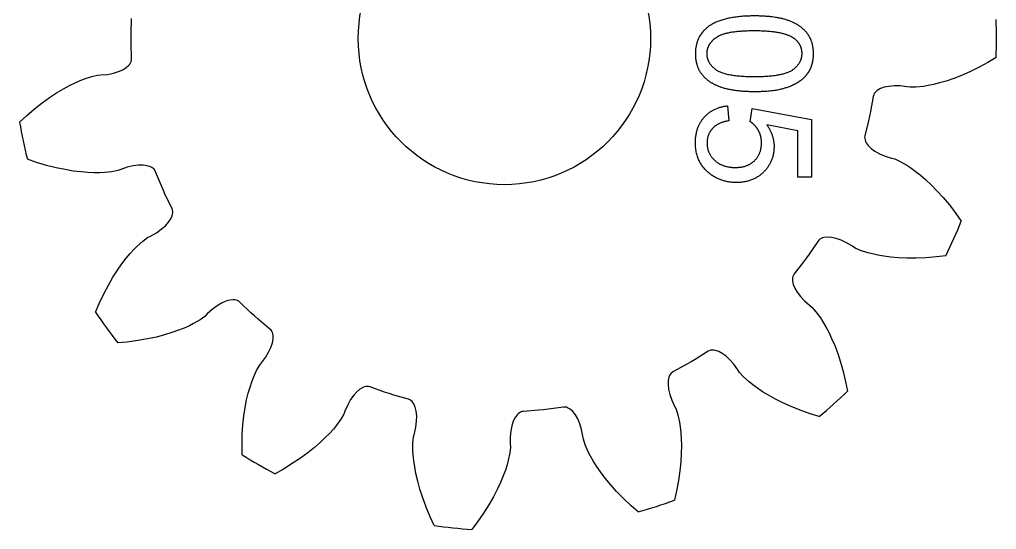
# Model space of a CAD drawing. Header units: millimetres. Extents: x 10 to 192, y -91 to 170.
# Drawn here: x 118.12 to 135, y 149.52 to 158.33 of the extents above; entities that cross this region are included whole.
import ezdxf

# ---------------------------------------------------------------- set-up
doc = ezdxf.new("R2010")
doc.units = ezdxf.units.MM
doc.layers.add('Sketch plane 01', color=7, linetype='Continuous')

msp = doc.modelspace()

# ---------------------------------------------------------------- linework, layer by layer
at = {"layer": 'Sketch plane 01'}
for p, q in [((120.051, 158.084), (120.059, 158.348)), ((120.051, 158.084), (120.059, 158.348)), ((120.05, 158), (120.051, 158.084)), ((120.05, 158), (120.051, 158.084)), ((120.051, 157.916), (120.05, 158)), ((120.051, 157.916), (120.05, 158)), ((120.059, 157.652), (120.051, 157.916)), ((120.059, 157.652), (120.051, 157.916)), ((120.052, 157.602), (120.058, 157.624)), ((120.052, 157.602), (120.058, 157.624)), ((120.058, 157.624), (120.059, 157.652)), ((120.058, 157.624), (120.059, 157.652)), ((134.994, 157.672), (134.853, 157.588)), ((134.994, 157.672), (134.853, 157.588)), ((119.834, 157.428), (119.908, 157.46)), ((119.834, 157.428), (119.908, 157.46)), ((119.908, 157.46), (119.968, 157.497)), ((119.908, 157.46), (119.968, 157.497)), ((119.968, 157.497), (120.013, 157.537)), ((119.968, 157.497), (120.013, 157.537)), ((120.013, 157.537), (120.029, 157.559)), ((120.013, 157.537), (120.029, 157.559)), ((120.029, 157.559), (120.043, 157.58)), ((120.029, 157.559), (120.043, 157.58)), ((120.043, 157.58), (120.052, 157.602)), ((120.043, 157.58), (120.052, 157.602)), ((134.692, 157.501), (134.54, 157.426)), ((134.692, 157.501), (134.54, 157.426)), ((134.853, 157.588), (134.692, 157.501)), ((134.853, 157.588), (134.692, 157.501)), ((119.171, 157.275), (119.248, 157.305)), ((119.171, 157.275), (119.248, 157.305)), ((119.248, 157.305), (119.372, 157.345)), ((119.248, 157.305), (119.372, 157.345)), ((119.248, 157.305), (119.248, 157.305)), ((119.372, 157.345), (119.471, 157.367)), ((119.372, 157.345), (119.471, 157.367)), ((119.471, 157.367), (119.528, 157.37)), ((119.471, 157.367), (119.528, 157.37)), ((119.528, 157.37), (119.644, 157.381)), ((119.528, 157.37), (119.644, 157.381)), ((119.644, 157.381), (119.746, 157.401)), ((119.644, 157.381), (119.746, 157.401)), ((119.746, 157.401), (119.834, 157.428)), ((119.746, 157.401), (119.834, 157.428)), ((134.261, 157.31), (134.133, 157.266)), ((134.261, 157.31), (134.133, 157.266)), ((134.396, 157.362), (134.261, 157.31)), ((134.396, 157.362), (134.261, 157.31)), ((134.54, 157.426), (134.396, 157.362)), ((134.54, 157.426), (134.396, 157.362)), ((118.765, 157.061), (118.881, 157.131)), ((118.765, 157.061), (118.881, 157.131)), ((118.881, 157.131), (118.986, 157.188)), ((118.881, 157.131), (118.986, 157.188)), ((118.986, 157.188), (119.083, 157.236)), ((118.986, 157.188), (119.083, 157.236)), ((119.083, 157.236), (119.171, 157.275)), ((119.083, 157.236), (119.171, 157.275)), ((132.994, 157.134), (132.942, 157.104)), ((132.994, 157.134), (132.942, 157.104)), ((133.06, 157.158), (132.994, 157.134)), ((133.06, 157.158), (132.994, 157.134)), ((133.139, 157.174), (133.06, 157.158)), ((133.139, 157.174), (133.06, 157.158)), ((133.231, 157.182), (133.139, 157.174)), ((133.231, 157.182), (133.139, 157.174)), ((133.335, 157.18), (133.231, 157.182)), ((133.335, 157.18), (133.231, 157.182)), ((133.45, 157.167), (133.335, 157.18)), ((133.45, 157.167), (133.335, 157.18)), ((133.507, 157.158), (133.45, 157.167)), ((133.507, 157.158), (133.45, 157.167)), ((133.609, 157.159), (133.507, 157.158)), ((133.609, 157.159), (133.507, 157.158)), ((133.738, 157.172), (133.609, 157.159)), ((133.738, 157.172), (133.609, 157.159)), ((133.82, 157.186), (133.738, 157.172)), ((133.82, 157.186), (133.738, 157.172)), ((133.914, 157.205), (133.82, 157.186)), ((133.914, 157.205), (133.82, 157.186)), ((134.018, 157.232), (133.914, 157.205)), ((134.018, 157.232), (133.914, 157.205)), ((134.133, 157.266), (134.018, 157.232)), ((134.133, 157.266), (134.018, 157.232)), ((118.516, 156.89), (118.644, 156.982)), ((118.516, 156.89), (118.644, 156.982)), ((118.644, 156.982), (118.765, 157.061)), ((118.644, 156.982), (118.765, 157.061)), ((132.872, 157.001), (132.826, 156.741)), ((132.872, 157.001), (132.826, 156.741)), ((132.88, 157.028), (132.872, 157.001)), ((132.88, 157.028), (132.872, 157.001)), ((132.89, 157.048), (132.88, 157.028)), ((132.89, 157.048), (132.88, 157.028)), ((132.904, 157.068), (132.89, 157.048)), ((132.904, 157.068), (132.89, 157.048)), ((132.921, 157.086), (132.904, 157.068)), ((132.921, 157.086), (132.904, 157.068)), ((132.942, 157.104), (132.921, 157.086)), ((132.942, 157.104), (132.921, 157.086)), ((118.244, 156.667), (118.383, 156.785)), ((118.244, 156.667), (118.383, 156.785)), ((118.383, 156.785), (118.516, 156.89)), ((118.383, 156.785), (118.516, 156.89)), ((130.356, 156.837), (130.378, 156.579)), ((130.747, 156.563), (130.777, 156.793)), ((130.777, 156.793), (131.804, 156.6)), ((118.124, 156.555), (118.244, 156.667)), ((118.124, 156.555), (118.244, 156.667)), ((132.809, 156.659), (132.791, 156.577)), ((132.809, 156.659), (132.791, 156.577)), ((132.826, 156.741), (132.809, 156.659)), ((132.826, 156.741), (132.809, 156.659)), ((131.569, 156.403), (131.032, 156.511)), ((131.804, 156.6), (131.804, 155.606)), ((132.791, 156.577), (132.727, 156.32)), ((132.791, 156.577), (132.727, 156.32)), ((131.569, 155.606), (131.569, 156.403)), ((132.727, 156.32), (132.723, 156.293)), ((132.727, 156.32), (132.723, 156.293)), ((132.723, 156.293), (132.724, 156.27)), ((132.723, 156.293), (132.724, 156.27)), ((132.724, 156.27), (132.729, 156.247)), ((132.724, 156.27), (132.729, 156.247)), ((132.729, 156.247), (132.737, 156.223)), ((132.729, 156.247), (132.737, 156.223)), ((132.737, 156.223), (132.749, 156.199)), ((132.737, 156.223), (132.749, 156.199)), ((132.749, 156.199), (132.785, 156.15)), ((132.749, 156.199), (132.785, 156.15)), ((132.785, 156.15), (132.836, 156.101)), ((132.785, 156.15), (132.836, 156.101)), ((132.836, 156.101), (132.901, 156.054)), ((132.836, 156.101), (132.901, 156.054)), ((132.901, 156.054), (132.982, 156.01)), ((132.901, 156.054), (132.982, 156.01)), ((132.982, 156.01), (133.078, 155.969)), ((132.982, 156.01), (133.078, 155.969)), ((133.078, 155.969), (133.188, 155.934)), ((133.078, 155.969), (133.188, 155.934)), ((118.416, 155.86), (118.26, 155.913)), ((118.416, 155.86), (118.26, 155.913)), ((118.591, 155.808), (118.416, 155.86)), ((118.591, 155.808), (118.416, 155.86)), ((118.755, 155.767), (118.591, 155.808)), ((118.755, 155.767), (118.591, 155.808)), ((119.985, 155.777), (119.875, 155.74)), ((119.985, 155.777), (119.875, 155.74)), ((120.086, 155.8), (119.985, 155.777)), ((120.086, 155.8), (119.985, 155.777)), ((120.177, 155.812), (120.086, 155.8)), ((120.177, 155.812), (120.086, 155.8)), ((120.258, 155.812), (120.177, 155.812)), ((120.258, 155.812), (120.177, 155.812)), ((120.328, 155.803), (120.258, 155.812)), ((120.328, 155.803), (120.258, 155.812)), ((120.385, 155.784), (120.328, 155.803)), ((120.385, 155.784), (120.328, 155.803)), ((120.409, 155.771), (120.385, 155.784)), ((120.409, 155.771), (120.385, 155.784)), ((120.43, 155.757), (120.409, 155.771)), ((120.43, 155.757), (120.409, 155.771)), ((133.188, 155.934), (133.244, 155.919)), ((133.188, 155.934), (133.244, 155.919)), ((133.244, 155.919), (133.336, 155.877)), ((133.244, 155.919), (133.336, 155.877)), ((133.336, 155.877), (133.449, 155.812)), ((133.336, 155.877), (133.449, 155.812)), ((133.449, 155.812), (133.518, 155.767)), ((133.449, 155.812), (133.518, 155.767)), ((118.91, 155.735), (118.755, 155.767)), ((118.91, 155.735), (118.755, 155.767)), ((119.052, 155.711), (118.91, 155.735)), ((119.052, 155.711), (118.91, 155.735)), ((119.186, 155.695), (119.052, 155.711)), ((119.186, 155.695), (119.052, 155.711)), ((119.306, 155.685), (119.186, 155.695)), ((119.306, 155.685), (119.186, 155.695)), ((119.414, 155.681), (119.306, 155.685)), ((119.414, 155.681), (119.306, 155.685)), ((119.51, 155.682), (119.414, 155.681)), ((119.51, 155.682), (119.414, 155.681)), ((119.592, 155.685), (119.51, 155.682)), ((119.592, 155.685), (119.51, 155.682)), ((119.721, 155.699), (119.592, 155.685)), ((119.721, 155.699), (119.592, 155.685)), ((119.821, 155.72), (119.721, 155.699)), ((119.821, 155.72), (119.721, 155.699)), ((119.875, 155.74), (119.821, 155.72)), ((119.875, 155.74), (119.821, 155.72)), ((120.448, 155.741), (120.43, 155.757)), ((120.448, 155.741), (120.43, 155.757)), ((120.462, 155.723), (120.448, 155.741)), ((120.462, 155.723), (120.448, 155.741)), ((120.475, 155.698), (120.462, 155.723)), ((120.475, 155.698), (120.462, 155.723)), ((120.574, 155.454), (120.475, 155.698)), ((120.574, 155.454), (120.475, 155.698)), ((131.804, 155.606), (131.569, 155.606)), ((133.518, 155.767), (133.596, 155.711)), ((133.518, 155.767), (133.596, 155.711)), ((133.596, 155.711), (133.681, 155.644)), ((133.596, 155.711), (133.681, 155.644)), ((133.681, 155.644), (133.772, 155.566)), ((133.681, 155.644), (133.772, 155.566)), ((120.608, 155.377), (120.574, 155.454)), ((120.608, 155.377), (120.574, 155.454)), ((133.772, 155.566), (133.871, 155.474)), ((133.772, 155.566), (133.871, 155.474)), ((133.871, 155.474), (133.972, 155.371)), ((133.871, 155.474), (133.972, 155.371)), ((120.642, 155.3), (120.608, 155.377)), ((120.642, 155.3), (120.608, 155.377)), ((120.758, 155.062), (120.642, 155.3)), ((120.758, 155.062), (120.642, 155.3)), ((133.972, 155.371), (134.078, 155.254)), ((133.972, 155.371), (134.078, 155.254)), ((134.078, 155.254), (134.187, 155.124)), ((134.078, 155.254), (134.187, 155.124)), ((134.187, 155.124), (134.298, 154.979)), ((134.187, 155.124), (134.298, 154.979)), ((120.737, 154.884), (120.762, 154.939)), ((120.737, 154.884), (120.762, 154.939)), ((120.767, 155.036), (120.758, 155.062)), ((120.767, 155.036), (120.758, 155.062)), ((120.762, 154.939), (120.768, 154.965)), ((120.762, 154.939), (120.768, 154.965)), ((120.771, 155.014), (120.767, 155.036)), ((120.771, 155.014), (120.767, 155.036)), ((120.768, 154.965), (120.772, 154.99)), ((120.768, 154.965), (120.772, 154.99)), ((120.772, 154.99), (120.771, 155.014)), ((120.772, 154.99), (120.771, 155.014)), ((134.298, 154.979), (134.393, 154.845)), ((134.298, 154.979), (134.393, 154.845)), ((120.573, 154.706), (120.643, 154.766)), ((120.573, 154.706), (120.643, 154.766)), ((120.643, 154.766), (120.698, 154.825)), ((120.643, 154.766), (120.698, 154.825)), ((120.698, 154.825), (120.737, 154.884)), ((120.698, 154.825), (120.737, 154.884)), ((120.336, 154.562), (120.387, 154.588)), ((120.336, 154.562), (120.387, 154.588)), ((120.387, 154.588), (120.488, 154.646)), ((120.387, 154.588), (120.488, 154.646)), ((120.488, 154.646), (120.573, 154.706)), ((120.488, 154.646), (120.573, 154.706)), ((120.158, 154.415), (120.254, 154.502)), ((120.158, 154.415), (120.254, 154.502)), ((120.254, 154.502), (120.336, 154.562)), ((120.254, 154.502), (120.336, 154.562)), ((131.915, 154.496), (131.767, 154.277)), ((131.915, 154.496), (131.767, 154.277)), ((131.933, 154.517), (131.915, 154.496)), ((131.933, 154.517), (131.915, 154.496)), ((131.95, 154.532), (131.933, 154.517)), ((131.95, 154.532), (131.933, 154.517)), ((131.971, 154.544), (131.95, 154.532)), ((131.971, 154.544), (131.95, 154.532)), ((131.994, 154.554), (131.971, 154.544)), ((131.994, 154.554), (131.971, 154.544)), ((132.02, 154.561), (131.994, 154.554)), ((132.02, 154.561), (131.994, 154.554)), ((132.08, 154.567), (132.02, 154.561)), ((132.08, 154.567), (132.02, 154.561)), ((132.15, 154.562), (132.08, 154.567)), ((132.15, 154.562), (132.08, 154.567)), ((132.229, 154.545), (132.15, 154.562)), ((132.229, 154.545), (132.15, 154.562)), ((132.316, 154.515), (132.229, 154.545)), ((132.316, 154.515), (132.229, 154.545)), ((132.411, 154.471), (132.316, 154.515)), ((132.411, 154.471), (132.316, 154.515)), ((132.511, 154.412), (132.411, 154.471)), ((132.511, 154.412), (132.411, 154.471)), ((119.966, 154.203), (120.035, 154.285)), ((119.966, 154.203), (120.035, 154.285)), ((120.035, 154.285), (120.1, 154.356)), ((120.035, 154.285), (120.1, 154.356)), ((120.1, 154.356), (120.158, 154.415)), ((120.1, 154.356), (120.158, 154.415)), ((131.767, 154.277), (131.718, 154.209)), ((131.767, 154.277), (131.718, 154.209)), ((132.559, 154.381), (132.511, 154.412)), ((132.559, 154.381), (132.511, 154.412)), ((132.652, 154.34), (132.559, 154.381)), ((132.652, 154.34), (132.559, 154.381)), ((132.776, 154.3), (132.652, 154.34)), ((132.776, 154.3), (132.652, 154.34)), ((132.856, 154.279), (132.776, 154.3)), ((132.856, 154.279), (132.776, 154.3)), ((132.949, 154.259), (132.856, 154.279)), ((132.949, 154.259), (132.856, 154.279)), ((133.056, 154.24), (132.949, 154.259)), ((133.056, 154.24), (132.949, 154.259)), ((119.815, 153.996), (119.893, 154.107)), ((119.815, 153.996), (119.893, 154.107)), ((119.893, 154.107), (119.966, 154.203)), ((119.893, 154.107), (119.966, 154.203)), ((131.668, 154.141), (131.506, 153.933)), ((131.668, 154.141), (131.506, 153.933)), ((131.718, 154.209), (131.668, 154.141)), ((131.718, 154.209), (131.668, 154.141)), ((133.175, 154.224), (133.056, 154.24)), ((133.175, 154.224), (133.056, 154.24)), ((133.31, 154.213), (133.175, 154.224)), ((133.31, 154.213), (133.175, 154.224)), ((133.454, 154.206), (133.31, 154.213)), ((133.454, 154.206), (133.31, 154.213)), ((133.611, 154.205), (133.454, 154.206)), ((133.611, 154.205), (133.454, 154.206)), ((133.781, 154.212), (133.611, 154.205)), ((133.781, 154.212), (133.611, 154.205)), ((133.963, 154.226), (133.781, 154.212)), ((133.963, 154.226), (133.781, 154.212)), ((134.126, 154.246), (133.963, 154.226)), ((134.126, 154.246), (133.963, 154.226)), ((119.737, 153.875), (119.815, 153.996)), ((119.737, 153.875), (119.815, 153.996)), ((131.506, 153.933), (131.491, 153.909)), ((131.506, 153.933), (131.491, 153.909)), ((119.658, 153.739), (119.737, 153.875)), ((119.658, 153.739), (119.737, 153.875)), ((131.477, 153.865), (131.475, 153.84)), ((131.477, 153.865), (131.475, 153.84)), ((131.475, 153.84), (131.477, 153.813)), ((131.475, 153.84), (131.477, 153.813)), ((131.483, 153.888), (131.477, 153.865)), ((131.483, 153.888), (131.477, 153.865)), ((131.477, 153.813), (131.489, 153.753)), ((131.477, 153.813), (131.489, 153.753)), ((131.491, 153.909), (131.483, 153.888)), ((131.491, 153.909), (131.483, 153.888)), ((131.489, 153.753), (131.515, 153.688)), ((131.489, 153.753), (131.515, 153.688)), ((119.5, 153.424), (119.579, 153.589)), ((119.5, 153.424), (119.579, 153.589)), ((119.579, 153.589), (119.658, 153.739)), ((119.579, 153.589), (119.658, 153.739)), ((131.515, 153.688), (131.556, 153.619)), ((131.515, 153.688), (131.556, 153.619)), ((131.556, 153.619), (131.612, 153.545)), ((131.556, 153.619), (131.612, 153.545)), ((119.436, 153.273), (119.5, 153.424)), ((119.436, 153.273), (119.5, 153.424)), ((121.614, 153.429), (121.535, 153.382)), ((121.614, 153.429), (121.535, 153.382)), ((121.688, 153.463), (121.614, 153.429)), ((121.688, 153.463), (121.614, 153.429)), ((121.755, 153.482), (121.688, 153.463)), ((121.755, 153.482), (121.688, 153.463)), ((121.815, 153.488), (121.755, 153.482)), ((121.815, 153.488), (121.755, 153.482)), ((121.842, 153.487), (121.815, 153.488)), ((121.842, 153.487), (121.815, 153.488)), ((121.867, 153.482), (121.842, 153.487)), ((121.867, 153.482), (121.842, 153.487)), ((121.89, 153.474), (121.867, 153.482)), ((121.89, 153.474), (121.867, 153.482)), ((121.91, 153.464), (121.89, 153.474)), ((121.91, 153.464), (121.89, 153.474)), ((121.932, 153.447), (121.91, 153.464)), ((121.932, 153.447), (121.91, 153.464)), ((122.122, 153.263), (121.932, 153.447)), ((122.122, 153.263), (121.932, 153.447)), ((131.612, 153.545), (131.683, 153.469)), ((131.612, 153.545), (131.683, 153.469)), ((131.683, 153.469), (131.77, 153.392)), ((131.683, 153.469), (131.77, 153.392)), ((121.367, 153.241), (121.326, 153.2)), ((121.367, 153.241), (121.326, 153.2)), ((121.452, 153.319), (121.367, 153.241)), ((121.452, 153.319), (121.367, 153.241)), ((121.535, 153.382), (121.452, 153.319)), ((121.535, 153.382), (121.452, 153.319)), ((122.184, 153.207), (122.122, 153.263)), ((122.184, 153.207), (122.122, 153.263)), ((131.77, 153.392), (131.814, 153.356)), ((131.77, 153.392), (131.814, 153.356)), ((131.814, 153.356), (131.882, 153.28)), ((131.814, 153.356), (131.882, 153.28)), ((131.882, 153.28), (131.958, 153.175)), ((131.882, 153.28), (131.958, 153.175)), ((121.131, 153.076), (121.057, 153.039)), ((121.131, 153.076), (121.057, 153.039)), ((121.243, 153.141), (121.131, 153.076)), ((121.243, 153.141), (121.131, 153.076)), ((121.326, 153.2), (121.243, 153.141)), ((121.326, 153.2), (121.243, 153.141)), ((122.247, 153.151), (122.184, 153.207)), ((122.247, 153.151), (122.184, 153.207)), ((122.449, 152.981), (122.247, 153.151)), ((122.449, 152.981), (122.247, 153.151)), ((131.958, 153.175), (132.003, 153.105)), ((131.958, 153.175), (132.003, 153.105)), ((132.003, 153.105), (132.051, 153.022)), ((132.003, 153.105), (132.051, 153.022)), ((120.756, 152.919), (120.627, 152.88)), ((120.756, 152.919), (120.627, 152.88)), ((120.869, 152.959), (120.756, 152.919)), ((120.869, 152.959), (120.756, 152.919)), ((120.969, 152.999), (120.869, 152.959)), ((120.969, 152.999), (120.869, 152.959)), ((121.057, 153.039), (120.969, 152.999)), ((121.057, 153.039), (120.969, 152.999)), ((122.468, 152.961), (122.449, 152.981)), ((122.468, 152.961), (122.449, 152.981)), ((122.481, 152.942), (122.468, 152.961)), ((122.481, 152.942), (122.468, 152.961)), ((122.491, 152.92), (122.481, 152.942)), ((122.491, 152.92), (122.481, 152.942)), ((122.498, 152.896), (122.491, 152.92)), ((122.498, 152.896), (122.491, 152.92)), ((132.051, 153.022), (132.102, 152.927)), ((132.051, 153.022), (132.102, 152.927)), ((132.102, 152.927), (132.153, 152.819)), ((132.102, 152.927), (132.153, 152.819)), ((119.985, 152.757), (119.821, 152.742)), ((119.985, 152.757), (119.821, 152.742)), ((120.166, 152.781), (119.985, 152.757)), ((120.166, 152.781), (119.985, 152.757)), ((120.333, 152.81), (120.166, 152.781)), ((120.333, 152.81), (120.166, 152.781)), ((120.487, 152.843), (120.333, 152.81)), ((120.487, 152.843), (120.333, 152.81)), ((120.627, 152.88), (120.487, 152.843)), ((120.627, 152.88), (120.487, 152.843)), ((122.465, 152.663), (122.491, 152.74)), ((122.465, 152.663), (122.491, 152.74)), ((122.491, 152.74), (122.503, 152.809)), ((122.491, 152.74), (122.503, 152.809)), ((122.503, 152.869), (122.498, 152.896)), ((122.503, 152.869), (122.498, 152.896)), ((122.503, 152.809), (122.503, 152.869)), ((122.503, 152.809), (122.503, 152.869)), ((132.153, 152.819), (132.206, 152.694)), ((132.153, 152.819), (132.206, 152.694)), ((122.372, 152.491), (122.426, 152.58)), ((122.372, 152.491), (122.426, 152.58)), ((122.426, 152.58), (122.465, 152.663)), ((122.426, 152.58), (122.465, 152.663)), ((130.022, 152.596), (129.798, 152.457)), ((130.022, 152.596), (129.798, 152.457)), ((130.047, 152.609), (130.022, 152.596)), ((130.047, 152.609), (130.022, 152.596)), ((130.068, 152.615), (130.047, 152.609)), ((130.068, 152.615), (130.047, 152.609)), ((130.092, 152.618), (130.068, 152.615)), ((130.092, 152.618), (130.068, 152.615)), ((130.117, 152.617), (130.092, 152.618)), ((130.117, 152.617), (130.092, 152.618)), ((130.144, 152.613), (130.117, 152.617)), ((130.144, 152.613), (130.117, 152.617)), ((130.202, 152.594), (130.144, 152.613)), ((130.202, 152.594), (130.144, 152.613)), ((130.264, 152.561), (130.202, 152.594)), ((130.264, 152.561), (130.202, 152.594)), ((130.329, 152.513), (130.264, 152.561)), ((130.329, 152.513), (130.264, 152.561)), ((132.206, 152.694), (132.257, 152.559)), ((132.206, 152.694), (132.257, 152.559)), ((122.267, 152.353), (122.303, 152.397)), ((122.267, 152.353), (122.303, 152.397)), ((122.303, 152.397), (122.372, 152.491)), ((122.303, 152.397), (122.372, 152.491)), ((129.725, 152.414), (129.652, 152.373)), ((129.725, 152.414), (129.652, 152.373)), ((129.798, 152.457), (129.725, 152.414)), ((129.798, 152.457), (129.725, 152.414)), ((130.396, 152.45), (130.329, 152.513)), ((130.396, 152.45), (130.329, 152.513)), ((130.464, 152.372), (130.396, 152.45)), ((130.464, 152.372), (130.396, 152.45)), ((132.257, 152.559), (132.306, 152.409)), ((132.257, 152.559), (132.306, 152.409)), ((132.306, 152.409), (132.353, 152.246)), ((132.306, 152.409), (132.353, 152.246)), ((122.164, 152.146), (122.217, 152.264)), ((122.164, 152.146), (122.217, 152.264)), ((122.217, 152.264), (122.267, 152.353)), ((122.217, 152.264), (122.267, 152.353)), ((129.396, 152.233), (129.38, 152.217)), ((129.396, 152.233), (129.38, 152.217)), ((129.419, 152.248), (129.396, 152.233)), ((129.419, 152.248), (129.396, 152.233)), ((129.652, 152.373), (129.419, 152.248)), ((129.652, 152.373), (129.419, 152.248)), ((130.532, 152.278), (130.464, 152.372)), ((130.532, 152.278), (130.464, 152.372)), ((130.563, 152.229), (130.532, 152.278)), ((130.563, 152.229), (130.532, 152.278)), ((130.632, 152.154), (130.563, 152.229)), ((130.632, 152.154), (130.563, 152.229)), ((132.353, 152.246), (132.395, 152.069)), ((132.353, 152.246), (132.395, 152.069)), ((122.105, 151.977), (122.135, 152.068)), ((122.105, 151.977), (122.135, 152.068)), ((122.135, 152.068), (122.164, 152.146)), ((122.135, 152.068), (122.164, 152.146)), ((129.33, 152.091), (129.328, 152.021)), ((129.33, 152.091), (129.328, 152.021)), ((129.343, 152.15), (129.33, 152.091)), ((129.343, 152.15), (129.33, 152.091)), ((129.353, 152.176), (129.343, 152.15)), ((129.353, 152.176), (129.343, 152.15)), ((129.365, 152.198), (129.353, 152.176)), ((129.365, 152.198), (129.353, 152.176)), ((129.38, 152.217), (129.365, 152.198)), ((129.38, 152.217), (129.365, 152.198)), ((130.728, 152.067), (130.632, 152.154)), ((130.728, 152.067), (130.632, 152.154)), ((130.793, 152.015), (130.728, 152.067)), ((130.793, 152.015), (130.728, 152.067)), ((132.395, 152.069), (132.427, 151.907)), ((132.395, 152.069), (132.427, 151.907)), ((122.075, 151.873), (122.105, 151.977)), ((122.075, 151.873), (122.105, 151.977)), ((123.949, 151.898), (123.896, 151.837)), ((123.949, 151.898), (123.896, 151.837)), ((124.003, 151.943), (123.949, 151.898)), ((124.003, 151.943), (123.949, 151.898)), ((124.055, 151.973), (124.003, 151.943)), ((124.055, 151.973), (124.003, 151.943)), ((124.081, 151.983), (124.055, 151.973)), ((124.081, 151.983), (124.055, 151.973)), ((124.105, 151.988), (124.081, 151.983)), ((124.105, 151.988), (124.081, 151.983)), ((124.129, 151.99), (124.105, 151.988)), ((124.129, 151.99), (124.105, 151.988)), ((124.152, 151.989), (124.129, 151.99)), ((124.152, 151.989), (124.129, 151.99)), ((124.179, 151.982), (124.152, 151.989)), ((124.179, 151.982), (124.152, 151.989)), ((124.427, 151.892), (124.179, 151.982)), ((124.427, 151.892), (124.179, 151.982)), ((124.507, 151.866), (124.427, 151.892)), ((124.507, 151.866), (124.427, 151.892)), ((129.328, 152.021), (129.337, 151.941)), ((129.328, 152.021), (129.337, 151.941)), ((129.337, 151.941), (129.358, 151.851)), ((129.337, 151.941), (129.358, 151.851)), ((130.87, 151.959), (130.793, 152.015)), ((130.87, 151.959), (130.793, 152.015)), ((130.96, 151.899), (130.87, 151.959)), ((130.96, 151.899), (130.87, 151.959)), ((131.062, 151.836), (130.96, 151.899)), ((131.062, 151.836), (130.96, 151.899)), ((122.022, 151.623), (122.047, 151.756)), ((122.022, 151.623), (122.047, 151.756)), ((122.047, 151.756), (122.075, 151.873)), ((122.047, 151.756), (122.075, 151.873)), ((123.843, 151.761), (123.793, 151.671)), ((123.843, 151.761), (123.793, 151.671)), ((123.896, 151.837), (123.843, 151.761)), ((123.896, 151.837), (123.843, 151.761)), ((124.587, 151.84), (124.507, 151.866)), ((124.587, 151.84), (124.507, 151.866)), ((124.841, 151.767), (124.587, 151.84)), ((124.841, 151.767), (124.587, 151.84)), ((124.866, 151.757), (124.841, 151.767)), ((124.866, 151.757), (124.841, 151.767)), ((124.886, 151.745), (124.866, 151.757)), ((124.886, 151.745), (124.866, 151.757)), ((124.904, 151.729), (124.886, 151.745)), ((124.904, 151.729), (124.886, 151.745)), ((124.92, 151.71), (124.904, 151.729)), ((124.92, 151.71), (124.904, 151.729)), ((129.358, 151.851), (129.392, 151.753)), ((129.358, 151.851), (129.392, 151.753)), ((129.392, 151.753), (129.44, 151.647)), ((129.392, 151.753), (129.44, 151.647)), ((131.181, 151.77), (131.062, 151.836)), ((131.181, 151.77), (131.062, 151.836)), ((131.309, 151.706), (131.181, 151.77)), ((131.309, 151.706), (131.181, 151.77)), ((122, 151.481), (122.022, 151.623)), ((122, 151.481), (122.022, 151.623)), ((123.746, 151.564), (123.726, 151.511)), ((123.746, 151.564), (123.726, 151.511)), ((123.793, 151.671), (123.746, 151.564)), ((123.793, 151.671), (123.746, 151.564)), ((124.935, 151.687), (124.92, 151.71)), ((124.935, 151.687), (124.92, 151.71)), ((124.96, 151.632), (124.935, 151.687)), ((124.96, 151.632), (124.935, 151.687)), ((124.977, 151.564), (124.96, 151.632)), ((124.977, 151.564), (124.96, 151.632)), ((124.985, 151.483), (124.977, 151.564)), ((124.985, 151.483), (124.977, 151.564)), ((126.8, 151.554), (126.778, 151.546)), ((126.8, 151.554), (126.778, 151.546)), ((126.827, 151.558), (126.8, 151.554)), ((126.827, 151.558), (126.8, 151.554)), ((127.091, 151.577), (126.827, 151.558)), ((127.091, 151.577), (126.827, 151.558)), ((127.174, 151.585), (127.091, 151.577)), ((127.174, 151.585), (127.091, 151.577)), ((127.258, 151.595), (127.174, 151.585)), ((127.258, 151.595), (127.174, 151.585)), ((127.519, 151.631), (127.258, 151.595)), ((127.519, 151.631), (127.258, 151.595)), ((127.547, 151.632), (127.519, 151.631)), ((127.547, 151.632), (127.519, 151.631)), ((127.57, 151.629), (127.547, 151.632)), ((127.57, 151.629), (127.547, 151.632)), ((127.592, 151.622), (127.57, 151.629)), ((127.592, 151.622), (127.57, 151.629)), ((127.615, 151.611), (127.592, 151.622)), ((127.615, 151.611), (127.592, 151.622)), ((127.638, 151.597), (127.615, 151.611)), ((127.638, 151.597), (127.615, 151.611)), ((127.683, 151.556), (127.638, 151.597)), ((127.683, 151.556), (127.638, 151.597)), ((127.726, 151.501), (127.683, 151.556)), ((127.726, 151.501), (127.683, 151.556)), ((129.44, 151.647), (129.466, 151.596)), ((129.44, 151.647), (129.466, 151.596)), ((129.466, 151.596), (129.497, 151.499)), ((129.466, 151.596), (129.497, 151.499)), ((131.453, 151.641), (131.309, 151.706)), ((131.453, 151.641), (131.309, 151.706)), ((131.61, 151.578), (131.453, 151.641)), ((131.61, 151.578), (131.453, 151.641)), ((131.783, 151.517), (131.61, 151.578)), ((131.783, 151.517), (131.61, 151.578)), ((121.983, 151.324), (122, 151.481)), ((121.983, 151.324), (122, 151.481)), ((123.674, 151.423), (123.598, 151.318)), ((123.674, 151.423), (123.598, 151.318)), ((123.726, 151.511), (123.674, 151.423)), ((123.726, 151.511), (123.674, 151.423)), ((124.97, 151.288), (124.983, 151.391)), ((124.97, 151.288), (124.983, 151.391)), ((124.983, 151.391), (124.985, 151.483)), ((124.983, 151.391), (124.985, 151.483)), ((126.652, 151.388), (126.627, 151.311)), ((126.652, 151.388), (126.627, 151.311)), ((126.683, 151.451), (126.652, 151.388)), ((126.683, 151.451), (126.652, 151.388)), ((126.718, 151.5), (126.683, 151.451)), ((126.718, 151.5), (126.683, 151.451)), ((126.737, 151.519), (126.718, 151.5)), ((126.737, 151.519), (126.718, 151.5)), ((126.758, 151.534), (126.737, 151.519)), ((126.758, 151.534), (126.737, 151.519)), ((126.778, 151.546), (126.758, 151.534)), ((126.778, 151.546), (126.758, 151.534)), ((127.766, 151.43), (127.726, 151.501)), ((127.766, 151.43), (127.726, 151.501)), ((127.802, 151.345), (127.766, 151.43)), ((127.802, 151.345), (127.766, 151.43)), ((129.497, 151.499), (129.524, 151.372)), ((129.497, 151.499), (129.524, 151.372)), ((131.94, 151.469), (131.783, 151.517)), ((131.94, 151.469), (131.783, 151.517)), ((121.971, 151.155), (121.983, 151.324)), ((121.971, 151.155), (121.983, 151.324)), ((123.545, 151.254), (123.482, 151.182)), ((123.545, 151.254), (123.482, 151.182)), ((123.598, 151.318), (123.545, 151.254)), ((123.598, 151.318), (123.545, 151.254)), ((124.945, 151.175), (124.97, 151.288)), ((124.945, 151.175), (124.97, 151.288)), ((126.61, 151.22), (126.601, 151.117)), ((126.61, 151.22), (126.601, 151.117)), ((126.627, 151.311), (126.61, 151.22)), ((126.627, 151.311), (126.61, 151.22)), ((127.832, 151.246), (127.802, 151.345)), ((127.832, 151.246), (127.802, 151.345)), ((127.856, 151.132), (127.832, 151.246)), ((127.856, 151.132), (127.832, 151.246)), ((129.524, 151.372), (129.536, 151.29)), ((129.524, 151.372), (129.536, 151.29)), ((129.536, 151.29), (129.547, 151.195)), ((129.536, 151.29), (129.547, 151.195)), ((121.967, 150.973), (121.971, 151.155)), ((121.967, 150.973), (121.971, 151.155)), ((123.406, 151.105), (123.319, 151.022)), ((123.406, 151.105), (123.319, 151.022)), ((123.482, 151.182), (123.406, 151.105)), ((123.482, 151.182), (123.406, 151.105)), ((124.92, 151.018), (124.93, 151.119)), ((124.92, 151.018), (124.93, 151.119)), ((124.93, 151.119), (124.945, 151.175)), ((124.93, 151.119), (124.945, 151.175)), ((126.601, 151.117), (126.602, 151.001)), ((126.601, 151.117), (126.602, 151.001)), ((127.865, 151.076), (127.856, 151.132)), ((127.865, 151.076), (127.856, 151.132)), ((127.897, 150.979), (127.865, 151.076)), ((127.897, 150.979), (127.865, 151.076)), ((129.547, 151.195), (129.554, 151.087)), ((129.547, 151.195), (129.554, 151.087)), ((129.554, 151.087), (129.557, 150.967)), ((129.554, 151.087), (129.557, 150.967)), ((121.969, 150.808), (121.967, 150.973)), ((121.969, 150.808), (121.967, 150.973)), ((123.217, 150.933), (123.105, 150.843)), ((123.217, 150.933), (123.105, 150.843)), ((123.319, 151.022), (123.217, 150.933)), ((123.319, 151.022), (123.217, 150.933)), ((124.92, 150.888), (124.92, 151.018)), ((124.92, 150.888), (124.92, 151.018)), ((124.925, 150.805), (124.92, 150.888)), ((124.925, 150.805), (124.92, 150.888)), ((126.605, 150.943), (126.593, 150.842)), ((126.605, 150.943), (126.593, 150.842)), ((126.602, 151.001), (126.605, 150.943)), ((126.602, 151.001), (126.605, 150.943)), ((127.949, 150.86), (127.897, 150.979)), ((127.949, 150.86), (127.897, 150.979)), ((129.557, 150.967), (129.555, 150.832)), ((129.557, 150.967), (129.555, 150.832)), ((122.977, 150.75), (122.836, 150.656)), ((122.977, 150.75), (122.836, 150.656)), ((123.105, 150.843), (122.977, 150.75)), ((123.105, 150.843), (122.977, 150.75)), ((124.935, 150.71), (124.925, 150.805)), ((124.935, 150.71), (124.925, 150.805)), ((124.95, 150.603), (124.935, 150.71)), ((124.95, 150.603), (124.935, 150.71)), ((126.567, 150.715), (126.545, 150.635)), ((126.567, 150.715), (126.545, 150.635)), ((126.593, 150.842), (126.567, 150.715)), ((126.593, 150.842), (126.567, 150.715)), ((127.987, 150.787), (127.949, 150.86)), ((127.987, 150.787), (127.949, 150.86)), ((128.035, 150.704), (127.987, 150.787)), ((128.035, 150.704), (127.987, 150.787)), ((129.555, 150.832), (129.546, 150.688)), ((129.555, 150.832), (129.546, 150.688)), ((122.681, 150.56), (122.537, 150.48)), ((122.681, 150.56), (122.537, 150.48)), ((122.836, 150.656), (122.681, 150.56)), ((122.836, 150.656), (122.681, 150.56)), ((124.972, 150.485), (124.95, 150.603)), ((124.972, 150.485), (124.95, 150.603)), ((126.516, 150.544), (126.478, 150.443)), ((126.516, 150.544), (126.478, 150.443)), ((126.545, 150.635), (126.516, 150.544)), ((126.545, 150.635), (126.516, 150.544)), ((128.092, 150.612), (128.035, 150.704)), ((128.092, 150.612), (128.035, 150.704)), ((128.161, 150.513), (128.092, 150.612)), ((128.161, 150.513), (128.092, 150.612)), ((129.546, 150.688), (129.531, 150.531)), ((129.546, 150.688), (129.531, 150.531)), ((125.002, 150.353), (124.972, 150.485)), ((125.002, 150.353), (124.972, 150.485)), ((126.478, 150.443), (126.432, 150.332)), ((126.478, 150.443), (126.432, 150.332)), ((128.242, 150.405), (128.161, 150.513)), ((128.242, 150.405), (128.161, 150.513)), ((128.333, 150.294), (128.242, 150.405)), ((128.333, 150.294), (128.242, 150.405)), ((129.531, 150.531), (129.507, 150.363)), ((129.531, 150.531), (129.507, 150.363)), ((125.04, 150.214), (125.002, 150.353)), ((125.04, 150.214), (125.002, 150.353)), ((125.089, 150.064), (125.04, 150.214)), ((125.089, 150.064), (125.04, 150.214)), ((126.375, 150.209), (126.309, 150.081)), ((126.375, 150.209), (126.309, 150.081)), ((126.432, 150.332), (126.375, 150.209)), ((126.432, 150.332), (126.375, 150.209)), ((128.438, 150.176), (128.333, 150.294)), ((128.438, 150.176), (128.333, 150.294)), ((129.507, 150.363), (129.473, 150.184)), ((129.507, 150.363), (129.473, 150.184)), ((125.147, 149.905), (125.089, 150.064)), ((125.147, 149.905), (125.089, 150.064)), ((126.309, 150.081), (126.231, 149.944)), ((126.309, 150.081), (126.231, 149.944)), ((128.557, 150.054), (128.438, 150.176)), ((128.557, 150.054), (128.438, 150.176)), ((128.689, 149.929), (128.557, 150.054)), ((128.689, 149.929), (128.557, 150.054)), ((129.473, 150.184), (129.437, 150.023)), ((129.473, 150.184), (129.437, 150.023)), ((125.217, 149.736), (125.147, 149.905)), ((125.217, 149.736), (125.147, 149.905)), ((126.231, 149.944), (126.14, 149.8)), ((126.231, 149.944), (126.14, 149.8)), ((128.813, 149.821), (128.689, 149.929)), ((128.813, 149.821), (128.689, 149.929)), ((125.286, 149.587), (125.217, 149.736)), ((125.286, 149.587), (125.217, 149.736)), ((126.14, 149.8), (126.037, 149.65)), ((126.14, 149.8), (126.037, 149.65)), ((126.037, 149.65), (125.938, 149.519)), ((126.037, 149.65), (125.938, 149.519))]:
    msp.add_line(p, q, dxfattribs=at)
msp.add_circle((126.5, 158), 2.525, dxfattribs=at)
for start, end in [(357.7886, 2.2114), (357.7886, 2.2114), (189.7886, 194.2114), (189.7886, 194.2114), (333.7886, 338.2114), (333.7886, 338.2114), (213.7886, 218.2114), (213.7886, 218.2114), (309.7886, 314.2114), (309.7886, 314.2114), (237.7886, 242.2114), (237.7886, 242.2114), (285.7886, 290.2114), (285.7886, 290.2114), (261.7886, 266.2114), (261.7886, 266.2114)]:
    msp.add_arc((126.5, 158), 8.5, start, end, dxfattribs=at)
for points, knots in [([(131.722, 158.1), (131.839, 157.956), (131.839, 157.738), (131.839, 157.577), (131.775, 157.456), (131.71, 157.334), (131.588, 157.255), (131.466, 157.176), (131.291, 157.131), (131.116, 157.086), (130.818, 157.086), (130.467, 157.086), (130.25, 157.159), (130.034, 157.231), (129.916, 157.375), (129.799, 157.518), (129.799, 157.738), (129.799, 158.027), (130.006, 158.192), (130.255, 158.39), (130.818, 158.39), (131.173, 158.39), (131.389, 158.317), (131.605, 158.244), (131.722, 158.1)], [0, 0, 0, 0.092268, 0.092268, 0.160315, 0.160315, 0.228363, 0.228363, 0.29641, 0.29641, 0.364457, 0.364457, 0.444991, 0.444991, 0.525524, 0.525524, 0.606057, 0.606057, 0.712101, 0.712101, 0.839542, 0.839542, 0.919771, 0.919771, 1, 1, 1]), ([(130, 157.738), (130, 157.569), (130.164, 157.454), (130.327, 157.338), (130.818, 157.338), (131.312, 157.338), (131.474, 157.454), (131.636, 157.569), (131.636, 157.741), (131.636, 157.91), (131.493, 158.011), (131.31, 158.137), (130.818, 158.137), (130.326, 158.137), (130.163, 158.022), (130, 157.907), (130, 157.738)], [0, 0, 0, 0.11402, 0.11402, 0.22804, 0.22804, 0.342694, 0.342694, 0.457347, 0.457347, 0.570181, 0.570181, 0.713454, 0.713454, 0.856727, 0.856727, 1, 1, 1]), ([(131.032, 156.511), (131.158, 156.331), (131.158, 156.133), (131.158, 155.872), (130.976, 155.692), (130.795, 155.512), (130.51, 155.512), (130.239, 155.512), (130.041, 155.67), (129.799, 155.862), (129.799, 156.195), (129.799, 156.467), (129.951, 156.64), (130.104, 156.812), (130.356, 156.837)], [0, 0, 0, 0.111378, 0.111378, 0.258859, 0.258859, 0.406339, 0.406339, 0.546763, 0.546763, 0.718487, 0.718487, 0.859243, 0.859243, 1, 1, 1]), ([(130.378, 156.579), (130.19, 156.55), (130.095, 156.446), (130, 156.342), (130, 156.195), (130, 156.017), (130.134, 155.895), (130.268, 155.772), (130.488, 155.772), (130.698, 155.772), (130.82, 155.89), (130.941, 156.008), (130.941, 156.199), (130.941, 156.317), (130.887, 156.413), (130.833, 156.508), (130.747, 156.563)], [0, 0, 0, 0.123182, 0.123182, 0.246364, 0.246364, 0.394638, 0.394638, 0.542912, 0.542912, 0.683864, 0.683864, 0.824817, 0.824817, 0.912408, 0.912408, 1, 1, 1])]:
    msp.add_open_spline(points, degree=2, knots=knots, dxfattribs=at)

doc.saveas('drawing.dxf')
